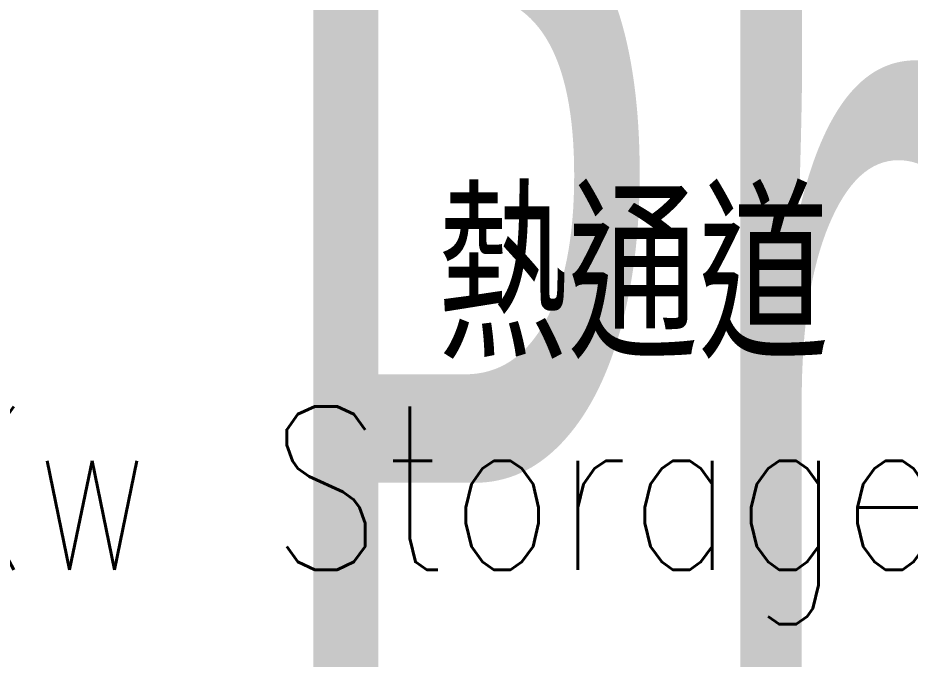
# Model space of a CAD drawing. Extents: x 225000 to 2157367, y 208400 to 840900.
# Drawn here: x 502556 to 504029, y 389721 to 390779 of the extents above; entities that cross this region are included whole.
import ezdxf
from ezdxf.enums import TextEntityAlignment as Align

# ---------------------------------------------------------------- set-up
doc = ezdxf.new("R2010")
doc.units = 0
doc.header["$LTSCALE"] = 10
doc.styles.add('Data Center Layout_L20$0$ATS', font='monotxt', dxfattribs={"bigfont": 'BIGFONT'})
doc.styles.add('XFM2Q20-DC$0$XOL30-HVAC-EQ-L194205$0$Standard', font='txt.shx', dxfattribs={"width": 0.8, "bigfont": 'chineset.shx'})

# ---------------------------------------------------------------- blocks, each defined once
blk = doc.blocks.new('Data Center Layout_L20')
at = {"style": 'Data Center Layout_L20$0$ATS', "width": 0.5}
blk.add_text('Phase 1', height=1600, dxfattribs=at).set_placement((505375.59, 190202.31), align=Align.MIDDLE_CENTER)
blk = doc.blocks.new('XFM2Q20-DC')
at = {"color": 53, "style": 'XFM2Q20-DC$0$XOL30-HVAC-EQ-L194205$0$Standard', "width": 0.8}
for s, height, p in [('熱通道', 269.57, (503248.4, 190217, 0)), ('157Kw Storage Island', 269.575, (501827.8, 189868.5, 0))]:
    blk.add_text(s, height=height, dxfattribs=at).set_placement(p)

msp = doc.modelspace()

# ---------------------------------------------------------------- block references
for name in ['Data Center Layout_L20', 'XFM2Q20-DC']:
    msp.add_blockref(name, (0, 200000))

doc.saveas('drawing.dxf')
